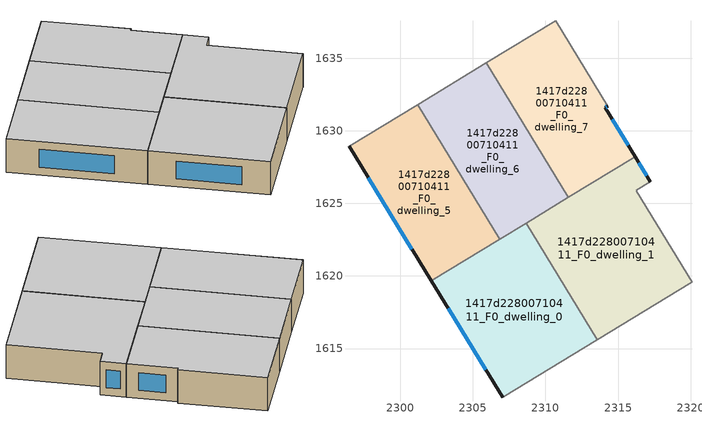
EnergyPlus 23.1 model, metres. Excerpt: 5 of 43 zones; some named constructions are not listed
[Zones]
1417d22800710411_F0_dwelling_0
 floor ground (EU_floor_Construction): 2308.67,1623.65 2313.57,1615.6 2307.06,1611.64 2302.14,1619.67 z0
 wall outside (EU_wall_Construction): 2302.14,1619.67 2307.06,1611.64 z0:3
 wall adiabatic (EU_wall_Construction): 2307.06,1611.64 2313.57,1615.6 z0:3
 wall to 1417d22800710411_F0_dwelling_1 (EU_wall_Construction): 2313.57,1615.6 2308.67,1623.65 z0:3
 wall to 1417d22800710411_F0_dwelling_5 (EU_wall_Construction): 2306.84,1622.53 2302.14,1619.67 z0:3
 wall to 1417d22800710411_F0_dwelling_6 (EU_wall_Construction): 2308.67,1623.65 2306.84,1622.53 z0:3
 window (EU_Window_Construction): 2303.3,1617.78 2305.9,1613.52 z0.7:2.3
 ceiling to 1417d22800710411_F1_dwelling_0 (EU_floor_Construction): 2313.57,1615.6 2308.67,1623.65 2302.14,1619.67 2307.06,1611.64 z3
1417d22800710411_F0_dwelling_1
 floor ground (EU_floor_Construction): 2317.23,1626.49 2316.25,1625.89 2320.1,1619.57 2313.57,1615.6 2308.67,1623.65 2316.18,1628.21 z0
 wall outside (EU_wall_Construction): 2317.23,1626.49 2316.18,1628.21 z0:3
 wall to 1417d22800710411_F0_dwelling_2 (EU_wall_Construction): 2316.25,1625.89 2317.23,1626.49 / 2320.1,1619.57 2316.25,1625.88 z0:3
 wall adiabatic (EU_wall_Construction): 2313.57,1615.6 2320.1,1619.57 z0:3
 wall to 1417d22800710411_F0_dwelling_7 (EU_wall_Construction): 2316.18,1628.21 2311.56,1625.4 z0:3
 wall to 1417d22800710411_F0_dwelling_6 (EU_wall_Construction): 2311.56,1625.4 2308.67,1623.65 z0:3
 window (EU_Window_Construction): 2316.98,1626.89 2316.42,1627.81 z0.7:2.3
 ceiling to 1417d22800710411_F1_dwelling_1 (EU_floor_Construction): 2320.1,1619.57 2316.25,1625.89 2317.23,1626.49 2316.18,1628.21 2308.67,1623.65 2313.57,1615.6 z3
1417d22800710411_F0_dwelling_5
 floor ground (EU_floor_Construction): 2301.2,1631.8 2306.84,1622.53 2302.14,1619.67 2296.47,1628.92 z0
 wall outside (EU_wall_Construction): 2296.47,1628.92 2302.14,1619.67 z0:3
 wall adiabatic (EU_wall_Construction): 2301.2,1631.8 2296.47,1628.92 z0:3
 wall to 1417d22800710411_F0_dwelling_6 (EU_wall_Construction): 2306.84,1622.53 2301.2,1631.8 z0:3
 window (EU_Window_Construction): 2297.8,1626.75 2300.81,1621.84 z0.7:2.3
 ceiling to 1417d22800710411_F1_dwelling_5 (EU_floor_Construction): 2306.84,1622.53 2301.2,1631.8 2296.47,1628.92 2302.14,1619.67 z3
1417d22800710411_F0_dwelling_6
 floor ground (EU_floor_Construction): 2305.92,1634.68 2311.56,1625.4 2306.84,1622.53 2301.2,1631.8 z0
 wall adiabatic (EU_wall_Construction): 2305.92,1634.68 2301.2,1631.8 z0:3
 wall to 1417d22800710411_F0_dwelling_7 (EU_wall_Construction): 2311.56,1625.4 2305.92,1634.68 z0:3
 ceiling to 1417d22800710411_F1_dwelling_6 (EU_floor_Construction): 2311.56,1625.4 2305.92,1634.68 2301.2,1631.8 2306.84,1622.53 z3
1417d22800710411_F0_dwelling_7
 floor ground (EU_floor_Construction): 2310.7,1637.58 2314.28,1631.7 2314.11,1631.59 2316.18,1628.21 2311.56,1625.4 2305.92,1634.68 z0
 wall outside (EU_wall_Construction): 2316.18,1628.21 2314.11,1631.59 2314.28,1631.7 z0:3
 wall adiabatic (EU_wall_Construction): 2310.7,1637.58 2305.92,1634.68 z0:3
 wall to 1417d22800710411_F0_dwelling_8 (EU_wall_Construction): 2314.28,1631.7 2310.7,1637.58 z0:3
 window (EU_Window_Construction): 2315.69,1629.01 2314.6,1630.8 / 2314.15,1631.62 2314.24,1631.67 z0.7:2.3
 ceiling to 1417d22800710411_F1_dwelling_7 (EU_floor_Construction): 2316.18,1628.21 2314.11,1631.59 2314.28,1631.7 2310.7,1637.58 2305.92,1634.68 2311.56,1625.4 z3
[SCHEDULE:FILE] Column Number=1; Rows to Skip at Top=0; Number of Hours of Data=8760; Column Separator=Comma; Interpolate to Timestep=No; Minutes per Item=60; Adjust Schedule for Daylight Savings=Yes
Name | File
EU_Step8_GainSchedule_1417d22800710411_F1_dwelling_6_f000 | ../../schedules/1417d22800710411/1417d22800710411_F1_dwelling_6_f000_gain.csv
EU_Step8_GainSchedule_1417d22800710411_F1_dwelling_7_f000 | ../../schedules/1417d22800710411/1417d22800710411_F1_dwelling_7_f000_gain.csv
EU_Step8_GainSchedule_1417d22800710411_F1_dwelling_8_f000 | ../../schedules/1417d22800710411/1417d22800710411_F1_dwelling_8_f000_gain.csv
EU_Step8_GainSchedule_1417d22800710411_F1_dwelling_9_f000 | ../../schedules/1417d22800710411/1417d22800710411_F1_dwelling_9_f000_gain.csv
EU_Step8_GainSchedule_1417d22800710411_F1_dwelling_10_f000 | ../../schedules/1417d22800710411/1417d22800710411_F1_dwelling_10_f000_gain.csv
EU_Step8_GainSchedule_1417d22800710411_F2_dwelling_0_f000 | ../../schedules/1417d22800710411/1417d22800710411_F2_dwelling_0_f000_gain.csv
EU_Step8_GainSchedule_1417d22800710411_F2_dwelling_1_f000 | ../../schedules/1417d22800710411/1417d22800710411_F2_dwelling_1_f000_gain.csv
EU_Step8_GainSchedule_1417d22800710411_F2_dwelling_2_f000 | ../../schedules/1417d22800710411/1417d22800710411_F2_dwelling_2_f000_gain.csv
EU_Step8_GainSchedule_1417d22800710411_F2_dwelling_3_f000 | ../../schedules/1417d22800710411/1417d22800710411_F2_dwelling_3_f000_gain.csv
EU_Step8_GainSchedule_1417d22800710411_F2_dwelling_4_f000 | ../../schedules/1417d22800710411/1417d22800710411_F2_dwelling_4_f000_gain.csv
EU_Step8_GainSchedule_1417d22800710411_F2_dwelling_5_f000 | ../../schedules/1417d22800710411/1417d22800710411_F2_dwelling_5_f000_gain.csv
EU_Step8_GainSchedule_1417d22800710411_F2_dwelling_6_f000 | ../../schedules/1417d22800710411/1417d22800710411_F2_dwelling_6_f000_gain.csv
EU_Step8_GainSchedule_1417d22800710411_F2_dwelling_7_f000 | ../../schedules/1417d22800710411/1417d22800710411_F2_dwelling_7_f000_gain.csv
EU_Step8_GainSchedule_1417d22800710411_F2_dwelling_8_f000 | ../../schedules/1417d22800710411/1417d22800710411_F2_dwelling_8_f000_gain.csv
EU_Step8_GainSchedule_1417d22800710411_F2_dwelling_9_f000 | ../../schedules/1417d22800710411/1417d22800710411_F2_dwelling_9_f000_gain.csv
EU_Step8_GainSchedule_1417d22800710411_F2_dwelling_10_f000 | ../../schedules/1417d22800710411/1417d22800710411_F2_dwelling_10_f000_gain.csv
